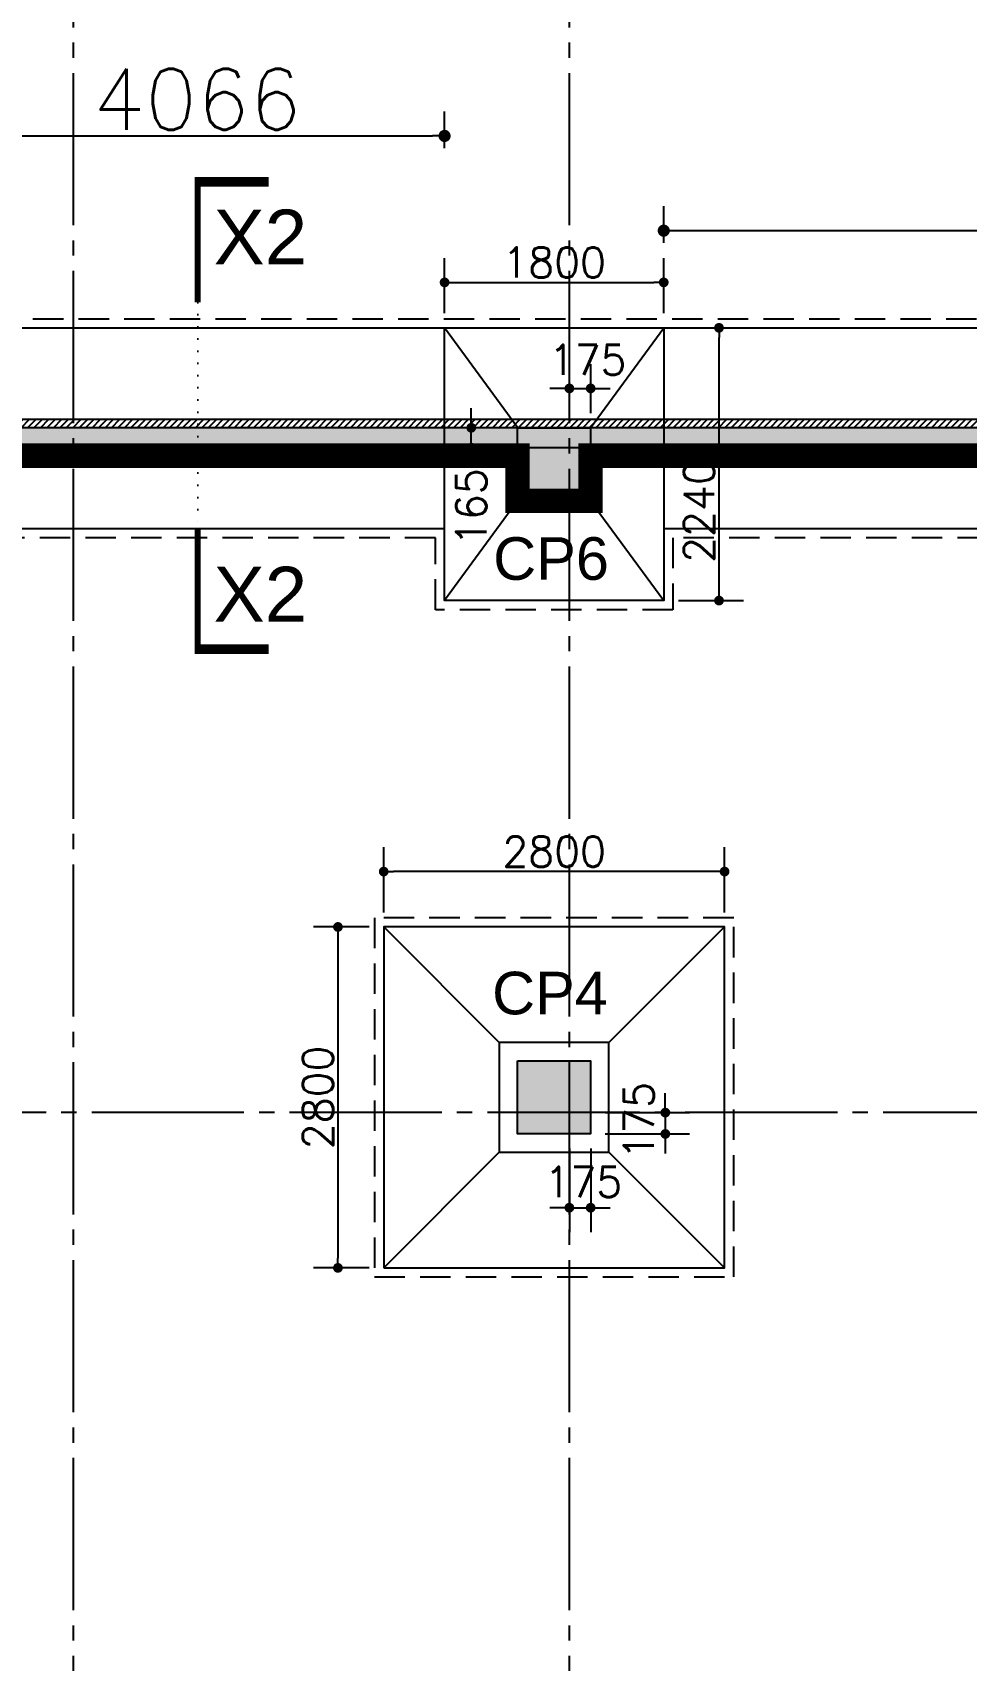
# Model space of a CAD drawing. Extents: x -200722 to 834823, y -494970 to 88783.
# Drawn here: x 312275 to 319945, y 41080 to 54450 of the extents above; entities that cross this region are included whole.
import ezdxf
from ezdxf.enums import TextEntityAlignment as Align

# ---------------------------------------------------------------- set-up
doc = ezdxf.new("R2010")
doc.units = 0
doc.header["$LTSCALE"] = 100
doc.header["$MEASUREMENT"] = 0
doc.header["$PDMODE"] = 34
for name, pattern in [('ACAD_ISO04W100', [30, 24, -3, 0, -3]), ('CL', [3.25, 2.5, -0.25, 0.25, -0.25]), ('DOT', [0.25, 0, -0.25]), ('HIDDEN', [0.375, 0.25, -0.125])]:
    doc.linetypes.add(name, pattern=pattern)
doc.layers.get('0').update_dxf_attribs({"linetype": 'CONTINUOUS'})
doc.layers.get('DEFPOINTS').update_dxf_attribs({"linetype": 'CONTINUOUS'})
for name, color, linetype in [('A-Grid', 5, 'ACAD_ISO04W100'), ('BEAM', 4, 'CONTINUOUS'), ('COL', 150, 'CONTINUOUS'), ('DIM', 3, 'CONTINUOUS'), ('F_EXEC', 3, 'HIDDEN'), ('F_FTG1', 11, 'CONTINUOUS'), ('RCCWALL', 6, 'CONTINUOUS'), ('TEXT', 2, 'CONTINUOUS')]:
    doc.layers.add(name, color=color, linetype=linetype)
doc.layers.add('HATCH', color=252, linetype='CONTINUOUS', lineweight=30)
doc.styles.add('AR', font='arial.ttf')
doc.styles.add('ROMANS', font='romans.shx')
doc.styles.get("Standard").update_dxf_attribs({"font": 'simplex.shx'})
doc.styles.add('TIMES-N', font='arial.ttf')
doc.dimstyles.new('01 S.K', dxfattribs={"dimtxt": 230, "dimasz": 100, "dimexe": 200, "dimexo": 100, "dimgap": 50, "dimtad": 1, "dimdec": 0, "dimzin": 0, "dimdsep": 46, "dimtxsty": 'Standard', "dimblk": 'DOT', "dimcen": 0.09, "dimclrd": 4, "dimclre": 4, "dimclrt": 4, "dimadec": 0, "dimazin": 0, "dimtfac": 1, "dimtdec": 0, "dimtofl": 0, "dimtmove": 0, "dimatfit": 3, "dimfxl": 2, "dimtolj": 1, "dimtzin": 0, "dimarcsym": 1})
doc.dimstyles.new('STANDARD$0', dxfattribs={"dimtxt": 2.5, "dimasz": 2.5, "dimexe": 2, "dimexo": 0.7, "dimgap": 0.9, "dimtad": 1, "dimdec": 0, "dimdsep": 46, "dimtxsty": 'ROMANS', "dimcen": 0.09, "dimclrd": 4, "dimclre": 4, "dimclrt": 3, "dimadec": 0, "dimazin": 0, "dimtfac": 1, "dimtdec": 0, "dimtmove": 0, "dimatfit": 3, "dimfxl": 1, "dimtolj": 1, "dimtzin": 0, "dimarcsym": 0})

# ---------------------------------------------------------------- blocks, each defined once
blk = doc.blocks.new('DOT')
at = {"color": 0, "linetype": 'ByBlock'}
blk.add_line((-0.5, 0), (-1, 0), dxfattribs=at)
at = {"color": 0, "linetype": 'ByBlock', "const_width": 0.5}
blk.add_lwpolyline([(-0.25, 0, 1), (0.25, 0, 1)], format="xyb", close=True, dxfattribs=at)
blk = doc.blocks.new('*D1003')
at = {"layer": 'BEAM', "color": 0, "lineweight": -2, "transparency": 16777216}
for p, q in [((315159, 47224), (315159, 47759)), ((317959, 47224), (317959, 47759)), ((317879, 47559), (315239, 47559))]:
    blk.add_line(p, q, dxfattribs=at)
at = {"layer": 'DEFPOINTS', "color": 0, "lineweight": -3, "transparency": 16777216}
for p in [(315159, 47559), (315159, 47104, 7447), (317959, 47104, 7447)]:
    blk.add_point(p, dxfattribs=at)
at = {"layer": 'BEAM', "color": 0, "lineweight": -2, "transparency": 16777216, "xscale": 80, "yscale": 80, "zscale": 80, "rotation": 180}
blk.add_blockref('DOT', (315159, 47559), dxfattribs=at)
at = {"layer": 'BEAM', "color": 0, "lineweight": -2, "transparency": 16777216, "xscale": 80, "yscale": 80, "zscale": 80}
blk.add_blockref('DOT', (317959, 47559), dxfattribs=at)
at = {"layer": 'BEAM', "color": 0, "transparency": 16777216, "insert": (316559, 47723), "char_height": 248, "attachment_point": 5}
blk.add_mtext('\\A1;2800', dxfattribs=at)
blk = doc.blocks.new('_DOT')
at = {"color": 0, "linetype": 'ByBlock'}
blk.add_line((-0.5, 0), (-1, 0), dxfattribs=at)
at = {"color": 0, "linetype": 'ByBlock', "const_width": 0.5}
blk.add_lwpolyline([(-0.25, 0, 1), (0.25, 0, 1)], format="xyb", close=True, dxfattribs=at)
blk = doc.blocks.new('*D1004')
at = {"layer": 'BEAM', "color": 0, "lineweight": -2, "transparency": 16777216}
for p, q in [((315039, 47104), (314583, 47104)), ((314783, 47024), (314783, 44384)), ((315039, 44304), (314583, 44304))]:
    blk.add_line(p, q, dxfattribs=at)
at = {"layer": 'DEFPOINTS', "color": 0, "lineweight": -3, "transparency": 16777216}
for p in [(315159, 47104, 7447), (314783, 44304), (315159, 44304, 7447)]:
    blk.add_point(p, dxfattribs=at)
at = {"layer": 'BEAM', "color": 0, "lineweight": -2, "transparency": 16777216, "xscale": 80, "yscale": 80, "zscale": 80}
for p, rotation in [((314783, 47104), 90), ((314783, 44304), 270)]:
    blk.add_blockref('DOT', p, dxfattribs=dict(at, rotation=rotation))
at = {"layer": 'BEAM', "color": 0, "transparency": 16777216, "insert": (314619, 45704), "char_height": 248, "attachment_point": 5, "rotation": 90}
blk.add_mtext('\\A1;2800', dxfattribs=at)
blk = doc.blocks.new('*D1005')
at = {"layer": 'BEAM', "color": 0, "lineweight": -2, "transparency": 16777216}
for p, q in [((317472, 45659), (317472, 45739)), ((316979, 45579), (317672, 45579)), ((317472, 45579), (317472, 45404)), ((316979, 45404), (317672, 45404)), ((317472, 45324), (317472, 45244))]:
    blk.add_line(p, q, dxfattribs=at)
at = {"layer": 'DEFPOINTS', "color": 0, "lineweight": -3, "transparency": 16777216}
for p in [(316859, 45579, 3999), (316859, 45404, 3999), (317472, 45404)]:
    blk.add_point(p, dxfattribs=at)
at = {"layer": 'BEAM', "color": 0, "lineweight": -2, "transparency": 16777216, "xscale": 80, "yscale": 80, "zscale": 80}
for p, rotation in [((317472, 45579), 270), ((317472, 45404), 90)]:
    blk.add_blockref('DOT', p, dxfattribs=dict(at, rotation=rotation))
at = {"layer": 'BEAM', "color": 0, "transparency": 16777216, "insert": (317255, 45512), "char_height": 248, "attachment_point": 5, "rotation": 90}
blk.add_mtext('\\A1;175', dxfattribs=at)
blk = doc.blocks.new('*D1006')
at = {"layer": 'BEAM', "color": 0, "lineweight": -2, "transparency": 16777216}
for p, q in [((316684, 45284), (316684, 44598)), ((316859, 45284), (316859, 44598)), ((316604, 44798), (316524, 44798)), ((316684, 44798), (316859, 44798)), ((316939, 44798), (317019, 44798))]:
    blk.add_line(p, q, dxfattribs=at)
at = {"layer": 'DEFPOINTS', "color": 0, "lineweight": -3, "transparency": 16777216}
for p in [(316684, 45404, 3999), (316859, 45404, 3999), (316859, 44798)]:
    blk.add_point(p, dxfattribs=at)
at = {"layer": 'BEAM', "color": 0, "lineweight": -2, "transparency": 16777216, "xscale": 80, "yscale": 80, "zscale": 80}
blk.add_blockref('DOT', (316684, 44798), dxfattribs=at)
at = {"layer": 'BEAM', "color": 0, "lineweight": -2, "transparency": 16777216, "xscale": 80, "yscale": 80, "zscale": 80, "rotation": 180}
blk.add_blockref('DOT', (316859, 44798), dxfattribs=at)
at = {"layer": 'BEAM', "color": 0, "transparency": 16777216, "insert": (316799, 45010), "char_height": 248, "attachment_point": 5}
blk.add_mtext('\\A1;175', dxfattribs=at)
blk = doc.blocks.new('*D1031')
at = {"layer": 'BEAM', "color": 0, "lineweight": -2, "transparency": 16777216}
for p, q in [((315878, 51284), (315878, 51364)), ((316139, 51204), (315678, 51204)), ((315878, 51040), (315878, 51204)), ((316139, 51040), (315678, 51040)), ((315878, 50960), (315878, 50880))]:
    blk.add_line(p, q, dxfattribs=at)
at = {"layer": 'DEFPOINTS', "color": 0, "lineweight": -3, "transparency": 16777216}
for p in [(315878, 51204), (316259, 51204, -2904), (316259, 51040, -2897)]:
    blk.add_point(p, dxfattribs=at)
at = {"layer": 'BEAM', "color": 0, "lineweight": -2, "transparency": 16777216, "xscale": 80, "yscale": 80, "zscale": 80}
for p, rotation in [((315878, 51204), 270), ((315878, 51040), 90)]:
    blk.add_blockref('DOT', p, dxfattribs=dict(at, rotation=rotation))
at = {"layer": 'BEAM', "color": 0, "transparency": 16777216, "insert": (315878, 50552), "char_height": 248, "attachment_point": 5, "rotation": 90}
blk.add_mtext('\\A1;165', dxfattribs=at)
blk = doc.blocks.new('*D1032')
at = {"layer": 'BEAM', "color": 0, "lineweight": -2, "transparency": 16777216}
for p, q in [((316684, 51325), (316684, 51727)), ((316859, 51325), (316859, 51727)), ((316604, 51527), (316524, 51527)), ((316684, 51527), (316859, 51527)), ((316939, 51527), (317019, 51527))]:
    blk.add_line(p, q, dxfattribs=at)
at = {"layer": 'DEFPOINTS', "color": 0, "lineweight": -3, "transparency": 16777216}
for p in [(316859, 51527), (316684, 51205, -2897), (316859, 51205, 3137)]:
    blk.add_point(p, dxfattribs=at)
at = {"layer": 'BEAM', "color": 0, "lineweight": -2, "transparency": 16777216, "xscale": 80, "yscale": 80, "zscale": 80}
blk.add_blockref('DOT', (316684, 51527), dxfattribs=at)
at = {"layer": 'BEAM', "color": 0, "lineweight": -2, "transparency": 16777216, "xscale": 80, "yscale": 80, "zscale": 80, "rotation": 180}
blk.add_blockref('DOT', (316859, 51527), dxfattribs=at)
at = {"layer": 'BEAM', "color": 0, "transparency": 16777216, "insert": (316834, 51762), "char_height": 248, "attachment_point": 5}
blk.add_mtext('\\A1;175', dxfattribs=at)
blk = doc.blocks.new('*D1033')
at = {"layer": 'BEAM', "color": 0, "lineweight": -2, "transparency": 16777216}
for p, q in [((317579, 52025), (318113, 52025)), ((317913, 49865), (317913, 51945)), ((317579, 49785), (318113, 49785))]:
    blk.add_line(p, q, dxfattribs=at)
at = {"layer": 'DEFPOINTS', "color": 0, "lineweight": -3, "transparency": 16777216}
for p in [(317459, 52025, 7447), (317913, 52025), (317459, 49785, 7447)]:
    blk.add_point(p, dxfattribs=at)
at = {"layer": 'BEAM', "color": 0, "lineweight": -2, "transparency": 16777216, "xscale": 80, "yscale": 80, "zscale": 80}
for p, rotation in [((317913, 52025), 90), ((317913, 49785), 270)]:
    blk.add_blockref('DOT', p, dxfattribs=dict(at, rotation=rotation))
at = {"layer": 'BEAM', "color": 0, "transparency": 16777216, "insert": (317749, 50520), "char_height": 248, "attachment_point": 5, "rotation": 90}
blk.add_mtext('\\A1;2240', dxfattribs=at)
blk = doc.blocks.new('*D1034')
at = {"layer": 'BEAM', "color": 0, "lineweight": -2, "transparency": 16777216}
for p, q in [((315659, 52145), (315659, 52598)), ((317459, 52145), (317459, 52598)), ((315739, 52398), (317379, 52398))]:
    blk.add_line(p, q, dxfattribs=at)
at = {"layer": 'DEFPOINTS', "color": 0, "lineweight": -3, "transparency": 16777216}
for p in [(317459, 52398), (315659, 52025, 7447), (317459, 52025, 7447)]:
    blk.add_point(p, dxfattribs=at)
at = {"layer": 'BEAM', "color": 0, "lineweight": -2, "transparency": 16777216, "xscale": 80, "yscale": 80, "zscale": 80, "rotation": 180}
blk.add_blockref('DOT', (315659, 52398), dxfattribs=at)
at = {"layer": 'BEAM', "color": 0, "lineweight": -2, "transparency": 16777216, "xscale": 80, "yscale": 80, "zscale": 80}
blk.add_blockref('DOT', (317459, 52398), dxfattribs=at)
at = {"layer": 'BEAM', "color": 0, "transparency": 16777216, "insert": (316559, 52562), "char_height": 248, "attachment_point": 5}
blk.add_mtext('\\A1;1800', dxfattribs=at)
blk = doc.blocks.new('*D3015')
at = {"color": 4, "lineweight": -2, "ltscale": 0.4, "transparency": 16777216}
for p, q in [((311593, 53501), (311593, 53801)), ((315659, 53501), (315659, 53801)), ((311693, 53601), (315559, 53601))]:
    blk.add_line(p, q, dxfattribs=at)
at = {"layer": 'DEFPOINTS', "color": 0, "lineweight": -3, "ltscale": 0.4, "transparency": 16777216}
for p in [(315659, 53601), (311593, 51601), (315659, 51601)]:
    blk.add_point(p, dxfattribs=at)
at = {"color": 4, "lineweight": -2, "ltscale": 0.4, "transparency": 16777216, "xscale": 100, "yscale": 100, "zscale": 100, "rotation": 180}
blk.add_blockref('_DOT', (311593, 53601), dxfattribs=at)
at = {"color": 4, "lineweight": -2, "ltscale": 0.4, "transparency": 16777216, "xscale": 100, "yscale": 100, "zscale": 100}
blk.add_blockref('_DOT', (315659, 53601), dxfattribs=at)
at = {"color": 4, "lineweight": -3, "ltscale": 0.4, "transparency": 16777216, "insert": (313626, 53901), "char_height": 500, "attachment_point": 5}
blk.add_mtext('\\A1;4066', dxfattribs=at)
blk = doc.blocks.new('*D3016')
at = {"color": 4, "lineweight": -2, "ltscale": 0.4, "transparency": 16777216}
for p, q in [((317459, 52723), (317459, 53023)), ((324322, 52723), (324322, 53023)), ((317559, 52823), (324222, 52823))]:
    blk.add_line(p, q, dxfattribs=at)
at = {"layer": 'DEFPOINTS', "color": 0, "lineweight": -3, "ltscale": 0.4, "transparency": 16777216}
for p in [(324322, 52823), (317459, 51649), (324322, 51649)]:
    blk.add_point(p, dxfattribs=at)
at = {"color": 4, "lineweight": -2, "ltscale": 0.4, "transparency": 16777216, "xscale": 100, "yscale": 100, "zscale": 100, "rotation": 180}
blk.add_blockref('_DOT', (317459, 52823), dxfattribs=at)
at = {"color": 4, "lineweight": -2, "ltscale": 0.4, "transparency": 16777216, "xscale": 100, "yscale": 100, "zscale": 100}
blk.add_blockref('_DOT', (324322, 52823), dxfattribs=at)
at = {"color": 4, "lineweight": -3, "ltscale": 0.4, "transparency": 16777216, "insert": (320890, 53123), "char_height": 500, "attachment_point": 5}
blk.add_mtext('\\A1;6863', dxfattribs=at)
blk = doc.blocks.new('*D3076')
at = {"color": 4, "lineweight": -2, "ltscale": 0.4, "transparency": 16777216}
for p, q in [((294043, 55656), (294043, 55812)), ((325742, 55512), (325742, 55812)), ((294143, 55612), (325642, 55612))]:
    blk.add_line(p, q, dxfattribs=at)
at = {"layer": 'DEFPOINTS', "color": 0, "lineweight": -3, "ltscale": 0.4, "transparency": 16777216}
for p in [(325742, 55612), (294043, 51275, 7447), (325742, 51205)]:
    blk.add_point(p, dxfattribs=at)
at = {"color": 4, "lineweight": -2, "ltscale": 0.4, "transparency": 16777216, "xscale": 100, "yscale": 100, "zscale": 100, "rotation": 180}
blk.add_blockref('_DOT', (294043, 55612), dxfattribs=at)
at = {"color": 4, "lineweight": -2, "ltscale": 0.4, "transparency": 16777216, "xscale": 100, "yscale": 100, "zscale": 100}
blk.add_blockref('_DOT', (325742, 55612), dxfattribs=at)
at = {"color": 4, "lineweight": -3, "ltscale": 0.4, "transparency": 16777216, "insert": (309892, 55912), "char_height": 500, "attachment_point": 5}
blk.add_mtext('\\A1;31699', dxfattribs=at)

msp = doc.modelspace()

# ---------------------------------------------------------------- hatches: boundary and pattern name
at = {"layer": 'DIM', "ltscale": 0.4, "true_color": 0x000000}
h = msp.add_hatch(dxfattribs=at)
h.set_pattern_fill('ANSI31', color=18, scale=300, style=0)
h.paths.add_polyline_path([(264422.6, 51274.9), (325741.6, 51274.9), (325741.6, 51204.9), (264422.6, 51204.9)])
at = {"layer": 'HATCH', "lineweight": -3, "ltscale": 0.4, "true_color": 0x000000}
for points in [[(316258.6, 51204.9), (310992.6, 51204.9), (310992.6, 50974.9), (316258.6, 50974.9)], [(325141.6, 51204.9), (316858.6, 51204.9), (316858.6, 50974.9), (325141.6, 50974.9)]]:
    msp.add_hatch(color=18, dxfattribs=at).paths.add_polyline_path(points)
at = {"layer": 'HATCH', "ltscale": 0.4, "true_color": 0x000000}
for points in [[(316258.6, 51204.9), (316858.6, 51204.9), (316858.6, 50604.9), (316258.6, 50604.9)], [(316258.6, 46004.4), (316858.6, 46004.4), (316858.6, 45404.4), (316258.6, 45404.4)]]:
    msp.add_hatch(color=18, dxfattribs=at).paths.add_polyline_path(points)

# ---------------------------------------------------------------- linework, layer by layer
at = {"color": 1, "linetype": 'DOT', "ltscale": 4}
msp.add_line((313631.4, 52234.2, 7446.6), (313631.4, 50375.6, 7446.6), dxfattribs=at)
at = {"color": 1, "lineweight": -3, "ltscale": 0.4, "const_width": 200, "elevation": 7446.6}
msp.add_lwpolyline([(310992.6, 50974.9), (316258.6, 50974.9), (316258.6, 50604.9), (316858.6, 50604.9), (316858.6, 50974.9), (325141.6, 50974.9), (325141.6, 50604.9), (325511.6, 50604.9), (325511.6, 46004.4), (325141.6, 46004.4), (325141.6, 45404.4), (325511.6, 45404.4), (325511.6, 38639.4)], dxfattribs=at)
at = {"layer": 'A-Grid', "color": 8, "linetype": 'CL', "ltscale": 5}
for p, q in [((327010.7, 51039.9, 7997.4), (224519.6, 51039.9, 7997.4)), ((327010.7, 45579, 7446.6), (224519.6, 45579, 7446.6))]:
    msp.add_line(p, q, dxfattribs=at)
at = {"layer": 'A-Grid', "color": 8, "linetype": 'CL', "ltscale": 5, "elevation": 7446.6}
for points in [[(312608.6, 62242.9), (312608.6, 13726.9)], [(316683.6, 62242.9), (316683.6, 13726.9)]]:
    msp.add_lwpolyline(points, dxfattribs=at)
at = {"layer": 'COL', "color": 18, "ltscale": 500, "true_color": 0x000000, "elevation": 7446.6}
for points in [[(316258.6, 51204.9), (316858.6, 51204.9), (316858.6, 50604.9), (316258.6, 50604.9), (316258.6, 51204.9)], [(316258.6, 46004.4), (316858.6, 46004.4), (316858.6, 45404.4), (316258.6, 45404.4), (316258.6, 46004.4)]]:
    msp.add_lwpolyline(points, dxfattribs=at)
at = {"layer": 'DIM', "color": 1, "elevation": 7446.6}
for points in [[(314214.5, 53223.3, 80, 80, 0), (313631.4, 53223.3, 50, 50, 0), (313631.4, 52234.2, 50, 50, 0)], [(314214.5, 49386.4, 80, 80, 0), (313631.4, 49386.4, 50, 50, 0), (313631.4, 50375.6, 50, 50, 0)]]:
    msp.add_lwpolyline(points, format="xyseb", dxfattribs=at)
at = {"layer": 'F_EXEC', "color": 18, "ltscale": 10, "true_color": 0x000000}
msp.add_line((263527.6, 52099.9, 7446.6), (326636.6, 52099.9, 7446.6), dxfattribs=at)
at = {"layer": 'F_EXEC', "color": 18, "ltscale": 10, "true_color": 0x000000, "elevation": 7446.6}
for points in [[(315583.6, 50299.9), (311667.6, 50299.9)], [(317533.6, 50299.9), (317533.6, 49709.9), (315583.6, 49709.9), (315583.6, 50299.9)], [(324246.6, 50299.9), (317533.6, 50299.9)]]:
    msp.add_lwpolyline(points, dxfattribs=at)
msp.add_lwpolyline([(315083.6, 44229.4), (318033.6, 44229.4), (318033.6, 47179.4), (315083.6, 47179.4)], close=True, dxfattribs=at)
at = {"layer": 'F_FTG1', "color": 18, "ltscale": 0.4, "true_color": 0x000000}
for p, q in [((263602.6, 52024.9, 7446.6), (324391.6, 52024.9, 7446.6)), ((316258.6, 51205, -2897.2), (315658.6, 52024.9, 7446.6)), ((316858.6, 51204.9, -2897.2), (317458.6, 52024.9, 7446.6)), ((316258.6, 50604.9, 7446.6), (315658.6, 49784.9, 7446.6)), ((316858.6, 50604.9, 7446.6), (317458.6, 49784.9, 7446.6)), ((316108.6, 46154.4, 7446.6), (315158.6, 47104.4, 7446.6)), ((317008.6, 46154.4, 7446.6), (317958.6, 47104.4, 7446.6)), ((316108.6, 45254.4, 7446.6), (315158.6, 44304.4, 7446.6)), ((317008.6, 45254.4, 7446.6), (317958.6, 44304.4, 7446.6))]:
    msp.add_line(p, q, dxfattribs=at)
at = {"layer": 'F_FTG1', "color": 18, "ltscale": 0.4, "true_color": 0x000000, "elevation": 7446.6}
for points in [[(315658.6, 52024.9), (317458.6, 52024.9), (317458.6, 49784.9), (315658.6, 49784.9)], [(315158.6, 44304.4), (317958.6, 44304.4), (317958.6, 47104.4), (315158.6, 47104.4)], [(316108.6, 45254.4), (317008.6, 45254.4), (317008.6, 46154.4), (316108.6, 46154.4)]]:
    msp.add_lwpolyline(points, close=True, dxfattribs=at)
for points in [[(315658.6, 50374.9), (311592.6, 50374.9)], [(324321.6, 50374.9), (317458.6, 50374.9)]]:
    msp.add_lwpolyline(points, dxfattribs=at)
at = {"layer": 'RCCWALL', "color": 1, "ltscale": 0.4, "elevation": 7446.6}
msp.add_lwpolyline([(264422.6, 51274.9), (325741.6, 51274.9), (325741.6, 51204.9), (264422.6, 51204.9)], close=True, dxfattribs=at)
at = {"layer": 'RCCWALL', "color": 42, "ltscale": 0.4, "elevation": 7446.6}
for points in [[(316258.6, 51204.9), (310992.6, 51204.9), (310992.6, 50974.9), (316258.6, 50974.9)], [(325141.6, 51204.9), (316858.6, 51204.9), (316858.6, 50974.9), (325141.6, 50974.9)]]:
    msp.add_lwpolyline(points, close=True, dxfattribs=at)

# ---------------------------------------------------------------- texts
at = {"layer": 'TEXT', "color": 18, "true_color": 0x000000, "style": 'TIMES-N'}
for p in [(313761.9, 52770.6, 7446.6), (313761.9, 49837.4, 7446.6)]:
    msp.add_text('X2', height=450, dxfattribs=at).set_placement(p, align=Align.MIDDLE_LEFT)
at = {"layer": 'TEXT', "color": 18, "true_color": 0x000000, "style": 'AR'}
for s, p in [('CP6', (316058, 49955.2)), ('CP4', (316049.3, 46386.2))]:
    msp.add_text(s, height=350, dxfattribs=at).set_placement(p)

# ---------------------------------------------------------------- dimensions: what is measured, and where the dimension line sits
at = {"color": 18, "lineweight": -3, "ltscale": 0.4, "true_color": 0x000000}
dim = msp.add_linear_dim(base=(325741.6, 55612), p1=(294042.6, 51274.9, 7446.6), p2=(325741.6, 51204.9), dimstyle='01 S.K', override={"dimtxt": 500, "dimfxl": 100, "dimfxlon": 1}, dxfattribs=at)
dim.commit()
dim.dimension.update_dxf_attribs({"geometry": '*D3076', "text_midpoint": (309892.1, 55912)})
at = {"color": 5, "lineweight": -3, "ltscale": 0.4}
for base, p1, p2, picture, middle in [((315658.6, 53601.4), (311592.6, 51600.9, 7446.6), (315658.6, 51600.9, 7446.6), '*D3015', (313625.6, 53901.4)), ((324321.6, 52823.1), (317458.6, 51649.1, 7446.6), (324321.6, 51649.1, 7446.6), '*D3016', (320890.1, 53123.1))]:
    dim = msp.add_linear_dim(base=base, p1=p1, p2=p2, dimstyle='01 S.K', override={"dimtxt": 500, "dimfxl": 100, "dimfxlon": 1}, dxfattribs=at)
    dim.commit()
    dim.dimension.update_dxf_attribs({"geometry": picture, "text_midpoint": middle})
at = {"layer": 'BEAM', "color": 18, "true_color": 0x000000}
for base, p1, p2, picture, middle in [((317458.6, 52398.1), (315658.6, 52024.9, 7446.6), (317458.6, 52024.9, 7446.6), '*D1034', (316558.6, 52562.1)), ((315158.6, 47559), (317958.6, 47104.4, 7446.6), (315158.6, 47104.4, 7446.6), '*D1003', (316558.6, 47723))]:
    dim = msp.add_linear_dim(base=base, p1=p1, p2=p2, dimstyle='STANDARD$0', override={"dimscale": 8, "dimtxt": 31, "dimasz": 10, "dimexe": 25, "dimexo": 15, "dimgap": 5, "dimzin": 3, "dimtxsty": 'Standard', "dimblk": 'DOT', "dimcen": 3, "dimdle": 1, "dimclrd": 0, "dimclre": 0, "dimclrt": 0, "dimtmove": 2, "dimldrblk": 'DOT', "dimtzin": 3}, dxfattribs=at)
    dim.commit()
    dim.dimension.update_dxf_attribs({"geometry": picture, "text_midpoint": middle})
for base, p1, p2, picture, middle in [((317912.8, 52024.9), (317458.6, 49784.9, 7446.6), (317458.6, 52024.9, 7446.6), '*D1033', (317748.8, 50519.9)), ((315878, 51204.5), (316258.6, 51039.9, -2897.2), (316259, 51204.5, -2904.3), '*D1031', (315878, 50551.5)), ((317471.5, 45404.4, 3447.9), (316858.6, 45579.4, 7446.6), (316858.6, 45404.4, 7446.6), '*D1005', (317254.6, 45512.1, 3447.9))]:
    dim = msp.add_linear_dim(base=base, p1=p1, p2=p2, angle=90, dimstyle='STANDARD$0', override={"dimscale": 8, "dimtxt": 31, "dimasz": 10, "dimexe": 25, "dimexo": 15, "dimgap": 5, "dimzin": 3, "dimtxsty": 'Standard', "dimblk": 'DOT', "dimcen": 3, "dimdle": 1, "dimclrd": 0, "dimclre": 0, "dimclrt": 0, "dimtmove": 2, "dimldrblk": 'DOT', "dimtzin": 3}, dxfattribs=at)
    dim.commit()
    dim.dimension.update_dxf_attribs({"geometry": picture, "text_midpoint": middle, "dimtype": 160})
for base, p1, p2, picture, middle in [((316858.6, 51526.5, 10343.8), (316683.6, 51204.9, 7446.6), (316858.6, 51204.9, 13480.5), '*D1032', (316833.6, 51761.8, 10343.8)), ((316858.6, 44797.8, 3447.9), (316683.6, 45404.4, 7446.6), (316858.6, 45404.4, 7446.6), '*D1006', (316799.3, 45009.7, 3447.9))]:
    dim = msp.add_linear_dim(base=base, p1=p1, p2=p2, dimstyle='STANDARD$0', override={"dimscale": 8, "dimtxt": 31, "dimasz": 10, "dimexe": 25, "dimexo": 15, "dimgap": 5, "dimzin": 3, "dimtxsty": 'Standard', "dimblk": 'DOT', "dimcen": 3, "dimdle": 1, "dimclrd": 0, "dimclre": 0, "dimclrt": 0, "dimtmove": 2, "dimldrblk": 'DOT', "dimtzin": 3}, dxfattribs=at)
    dim.commit()
    dim.dimension.update_dxf_attribs({"geometry": picture, "text_midpoint": middle, "dimtype": 160})
dim = msp.add_linear_dim(base=(314782.8, 44304.4), p1=(315158.6, 47104.4, 7446.6), p2=(315158.6, 44304.4, 7446.6), angle=90, dimstyle='STANDARD$0', override={"dimscale": 8, "dimtxt": 31, "dimasz": 10, "dimexe": 25, "dimexo": 15, "dimgap": 5, "dimzin": 3, "dimtxsty": 'Standard', "dimblk": 'DOT', "dimcen": 3, "dimdle": 1, "dimclrd": 0, "dimclre": 0, "dimclrt": 0, "dimtmove": 2, "dimldrblk": 'DOT', "dimtzin": 3}, dxfattribs=at)
dim.commit()
dim.dimension.update_dxf_attribs({"geometry": '*D1004', "text_midpoint": (314618.8, 45704.4)})

doc.saveas('drawing.dxf')
